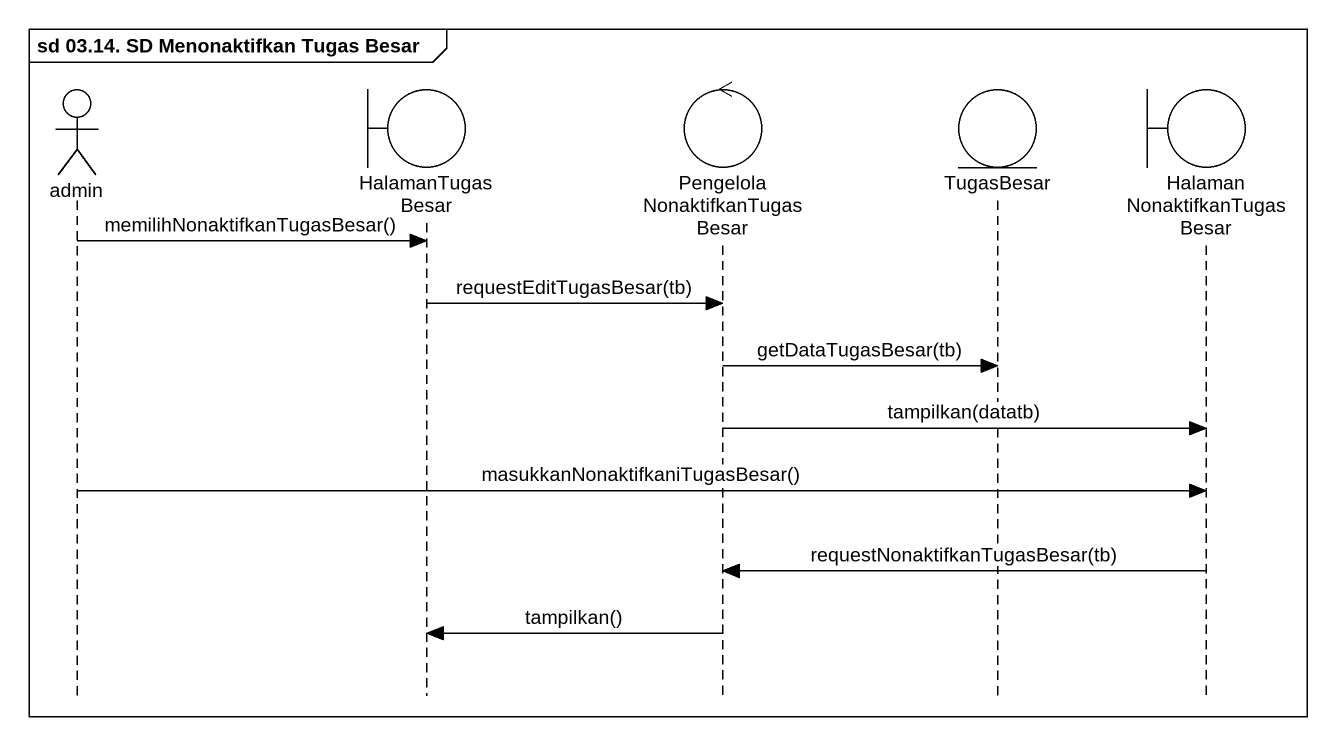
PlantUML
@startuml
mainframe sd 03.14. SD Menonaktifkan Tugas Besar
hide footbox
actor admin
boundary HalamanTugasBesar
control "PengelolaNonaktifkanTugasBesar" as PengelolaNonaktifkanTugasBes
entity TugasBesar
boundary HalamanNonaktifkanTugasBesar

admin -> HalamanTugasBesar : memilihNonaktifkanTugasBesar()
HalamanTugasBesar -> PengelolaNonaktifkanTugasBes : requestEditTugasBesar(tb)
PengelolaNonaktifkanTugasBes -> TugasBesar : getDataTugasBesar(tb)
PengelolaNonaktifkanTugasBes -> HalamanNonaktifkanTugasBesar : tampilkan(datatb)
admin -> HalamanNonaktifkanTugasBesar : masukkanNonaktifkaniTugasBesar()
HalamanNonaktifkanTugasBesar -> PengelolaNonaktifkanTugasBes : requestNonaktifkanTugasBesar(tb)
PengelolaNonaktifkanTugasBes -> HalamanTugasBesar : tampilkan()
@enduml
